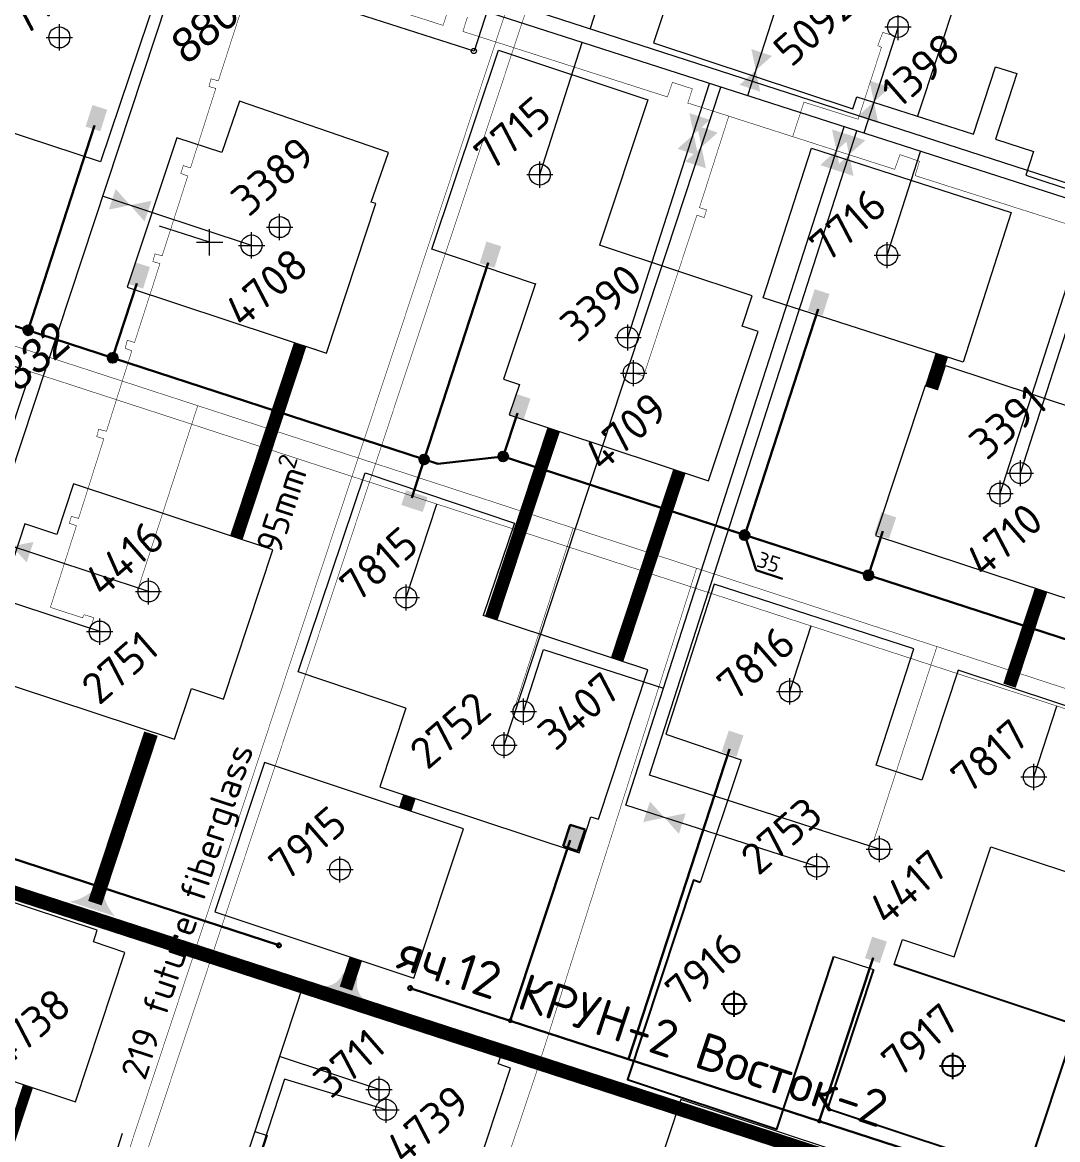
# Model space of a CAD drawing. Header units: millimetres. Extents: x 519 to 9564855, y -810 to 5021775.
# Drawn here: x 9540501.9 to 9540896.7, y 4997064 to 4997489.9 of the extents above; entities that cross this region are included whole.
import ezdxf

# ---------------------------------------------------------------- set-up
doc = ezdxf.new("R2010")
doc.units = ezdxf.units.MM
doc.header["$LTSCALE"] = 2
doc.header["$MEASUREMENT"] = 0
doc.header["$PDMODE"] = 2
doc.header["$PDSIZE"] = 5
for name, color, linetype, lineweight in [('200 скв. на 2010 год', 61, 'Continuous', 0), ('PPLINE_GAS', 4, 'GAS_LINE', 30), ('WELLS(drilled after 2000y)', 6, 'Continuous', 40), ('Электро', 1, 'Continuous', 30), ('Электроснаб', 1, 'Continuous', 18), ('Электроснабжене', 1, 'Continuous', 18)]:
    doc.layers.add(name, color=color, linetype=linetype, lineweight=lineweight)
for name, color, linetype in [('42 доп. скв. на 2009 год', 96, 'Continuous'), ('Existing roads', 41, 'Continuous'), ('FIBERGLASS', 212, 'Continuous'), ('new 100 wells', 131, 'Continuous'), ('OilColl&Flowlines', 3, 'Continuous'), ('Stage 11.Object 3.Color', 172, 'Continuous'), ('Stage 12 wells.Text&Frame', 52, 'Continuous'), ('Wels of 13phase', 200, 'Continuous'), ('Скважины  2018 года', 7, 'Continuous'), ('Скважины - Конфликты наземки', 92, 'Continuous'), ('Скважины 2017г', 221, 'Continuous'), ('Скважины 2019г.', 241, 'Continuous'), ('Скважины на 2015 год', 7, 'Continuous'), ('Скважины на 2016 год.', 40, 'Continuous'), ('Скважины на 2025 год _ОСМОТР', 5, 'Continuous')]:
    doc.layers.add(name, color=color, linetype=linetype)
doc.styles.add('92051501$0$STANDARD', font='simplex.shx')
doc.styles.add('Elect', font='isocpeur.ttf')
doc.styles.add('GeoApp', font='', dxfattribs={"height": 1})
doc.styles.get("Standard").update_dxf_attribs({"font": 'isocpeur.ttf', "width": 0.5})
doc.styles.get('GeoApp').set_extended_font_data('D431', italic=True)
doc.linetypes.add('GAS_LINE', pattern='A,0.5,-0.2,["G",92051501$0$STANDARD,S=0.1,R=0,X=-0.1,Y=-0.05],-0.05', length=0.75)

msp = doc.modelspace()

# ---------------------------------------------------------------- hatches: boundary and pattern name
at = {"layer": 'Existing roads', "lineweight": 0}
h = msp.add_hatch(color=256, dxfattribs=at)
h.paths.add_polyline_path([(9540531.13812, 4997159.28998), (9540532.72535, 4997158.69322, 0.155118741), (9540537.25801, 4997149.15621), (9540528.70241, 4997151.90935)])
h.paths.add_polyline_path([(9540529.61241, 4997159.86361), (9540531.13812, 4997159.28998), (9540528.70241, 4997151.90935), (9540519.90648, 4997154.73983, 0.161550784)])
msp.add_hatch(color=256, dxfattribs=at).paths.add_polyline_path([(9540634.56357, 4997116.24326, -0.406846034), (9540629.74207, 4997125.53929), (9540624.04127, 4997127.42559, -0.406846034), (9540614.62661, 4997122.84004)])
at = {"layer": 'Электро'}
for points in [[(9540525.99796, 4997450.20971), (9540531.63008, 4997448.41394), (9540534.24806, 4997456.6248), (9540528.61594, 4997458.42056)], [(9540676.25496, 4997398.14535), (9540681.88708, 4997396.34958), (9540684.50506, 4997404.56044), (9540678.87294, 4997406.3562)], [(9540542.29728, 4997390.24183), (9540547.9294, 4997388.44607), (9540550.54738, 4997396.65692), (9540544.91526, 4997398.45269)], [(9540801.41527, 4997380.00358), (9540807.04739, 4997378.20782), (9540809.66536, 4997386.41867), (9540804.03324, 4997388.21443)], [(9540687.35079, 4997340.17118), (9540692.96302, 4997338.31419), (9540695.67025, 4997346.49605), (9540690.05802, 4997348.35304)], [(9540654.57362, 4997303.2793), (9540656.4306, 4997308.89154), (9540648.24875, 4997311.59877), (9540646.39176, 4997305.98653)], [(9540826.77794, 4997294.9408), (9540832.39017, 4997293.08381), (9540835.0974, 4997301.26567), (9540829.48516, 4997303.12266)], [(9540768.56363, 4997211.80597), (9540774.17586, 4997209.94898), (9540776.88309, 4997218.13084), (9540771.27086, 4997219.98783)], [(9540708.31563, 4997175.64059), (9540713.92786, 4997173.7836), (9540716.63509, 4997181.96546), (9540711.02286, 4997183.82245)], [(9540823.23152, 4997133.20231), (9540828.84376, 4997131.34532), (9540831.55098, 4997139.52718), (9540825.93875, 4997141.38417)]]:
    msp.add_hatch(color=256, dxfattribs=at).paths.add_polyline_path(points)
h = msp.add_hatch(color=256, dxfattribs=at)
edge = h.paths.add_edge_path()
edge.add_arc((9540504.07919, 4997372.5572), 1.80448, 0, 360)
h = msp.add_hatch(color=256, dxfattribs=at)
edge = h.paths.add_edge_path()
edge.add_arc((9540536.3253, 4997362.04233), 1.80448, 0, 360)
h = msp.add_hatch(color=256, dxfattribs=at)
edge = h.paths.add_edge_path()
edge.add_arc((9540655.14524, 4997323.2973), 1.80448, 0, 360)
h = msp.add_hatch(color=256, dxfattribs=at)
edge = h.paths.add_edge_path()
edge.add_arc((9540685.28204, 4997324.40596), 1.80448, 0, 360)
h = msp.add_hatch(color=256, dxfattribs=at)
edge = h.paths.add_edge_path()
edge.add_arc((9540777.3049, 4997294.50592), 1.80448, 0, 360)
h = msp.add_hatch(color=256, dxfattribs=at)
edge = h.paths.add_edge_path()
edge.add_arc((9540824.58221, 4997279.14459), 1.80448, 0, 360)
at = {"layer": 'Электроснаб', "lineweight": 0}
for points in [[(9540525.99796, 4997450.20971), (9540531.63008, 4997448.41394), (9540534.24806, 4997456.6248), (9540528.61594, 4997458.42056)], [(9540676.25496, 4997398.14535), (9540681.88708, 4997396.34958), (9540684.50506, 4997404.56044), (9540678.87294, 4997406.3562)], [(9540542.29728, 4997390.24183), (9540547.9294, 4997388.44607), (9540550.54738, 4997396.65692), (9540544.91526, 4997398.45269)], [(9540801.41527, 4997380.00358), (9540807.04739, 4997378.20782), (9540809.66536, 4997386.41867), (9540804.03324, 4997388.21443)], [(9540687.35079, 4997340.17118), (9540692.96302, 4997338.31419), (9540695.67025, 4997346.49605), (9540690.05802, 4997348.35304)], [(9540654.57362, 4997303.2793), (9540656.4306, 4997308.89154), (9540648.24875, 4997311.59877), (9540646.39176, 4997305.98653)], [(9540826.77794, 4997294.9408), (9540832.39017, 4997293.08381), (9540835.0974, 4997301.26567), (9540829.48516, 4997303.12266)], [(9540768.56363, 4997211.80597), (9540774.17586, 4997209.94898), (9540776.88309, 4997218.13084), (9540771.27086, 4997219.98783)], [(9540708.31563, 4997175.64059), (9540713.92786, 4997173.7836), (9540716.63509, 4997181.96546), (9540711.02286, 4997183.82245)], [(9540823.23152, 4997133.20231), (9540828.84376, 4997131.34532), (9540831.55098, 4997139.52718), (9540825.93875, 4997141.38417)]]:
    msp.add_hatch(color=1, dxfattribs=at).paths.add_polyline_path(points)
h = msp.add_hatch(color=1, dxfattribs=at)
edge = h.paths.add_edge_path()
edge.add_arc((9540504.07919, 4997372.5572), 1.80448, 0, 360)
h = msp.add_hatch(color=1, dxfattribs=at)
edge = h.paths.add_edge_path()
edge.add_arc((9540536.3253, 4997362.04233), 1.80448, 0, 360)
h = msp.add_hatch(color=1, dxfattribs=at)
edge = h.paths.add_edge_path()
edge.add_arc((9540655.14524, 4997323.2973), 1.80448, 0, 360)
h = msp.add_hatch(color=1, dxfattribs=at)
edge = h.paths.add_edge_path()
edge.add_arc((9540685.28204, 4997324.40596), 1.80448, 0, 360)
h = msp.add_hatch(color=1, dxfattribs=at)
edge = h.paths.add_edge_path()
edge.add_arc((9540777.3049, 4997294.50592), 1.80448, 0, 360)
h = msp.add_hatch(color=1, dxfattribs=at)
edge = h.paths.add_edge_path()
edge.add_arc((9540824.58221, 4997279.14459), 1.80448, 0, 360)
at = {"layer": 'Электроснабжене', "lineweight": 0}
for points in [[(9540525.99796, 4997450.20971), (9540531.63008, 4997448.41394), (9540534.24806, 4997456.6248), (9540528.61594, 4997458.42056)], [(9540676.25496, 4997398.14535), (9540681.88708, 4997396.34958), (9540684.50506, 4997404.56044), (9540678.87294, 4997406.3562)], [(9540542.29728, 4997390.24183), (9540547.9294, 4997388.44607), (9540550.54738, 4997396.65692), (9540544.91526, 4997398.45269)], [(9540801.41527, 4997380.00358), (9540807.04739, 4997378.20782), (9540809.66536, 4997386.41867), (9540804.03324, 4997388.21443)], [(9540687.35079, 4997340.17118), (9540692.96302, 4997338.31419), (9540695.67025, 4997346.49605), (9540690.05802, 4997348.35304)], [(9540654.57362, 4997303.2793), (9540656.4306, 4997308.89154), (9540648.24875, 4997311.59877), (9540646.39176, 4997305.98653)], [(9540826.77794, 4997294.9408), (9540832.39017, 4997293.08381), (9540835.0974, 4997301.26567), (9540829.48516, 4997303.12266)], [(9540768.56363, 4997211.80597), (9540774.17586, 4997209.94898), (9540776.88309, 4997218.13084), (9540771.27086, 4997219.98783)], [(9540708.31563, 4997175.64059), (9540713.92786, 4997173.7836), (9540716.63509, 4997181.96546), (9540711.02286, 4997183.82245)], [(9540823.23152, 4997133.20231), (9540828.84376, 4997131.34532), (9540831.55098, 4997139.52718), (9540825.93875, 4997141.38417)]]:
    msp.add_hatch(color=1, dxfattribs=at).paths.add_polyline_path(points)
h = msp.add_hatch(color=1, dxfattribs=at)
edge = h.paths.add_edge_path()
edge.add_arc((9540504.07919, 4997372.5572), 1.80448, 0, 360)
h = msp.add_hatch(color=1, dxfattribs=at)
edge = h.paths.add_edge_path()
edge.add_arc((9540536.3253, 4997362.04233), 1.80448, 0, 360)
h = msp.add_hatch(color=1, dxfattribs=at)
edge = h.paths.add_edge_path()
edge.add_arc((9540655.14524, 4997323.2973), 1.80448, 0, 360)
h = msp.add_hatch(color=1, dxfattribs=at)
edge = h.paths.add_edge_path()
edge.add_arc((9540685.28204, 4997324.40596), 1.80448, 0, 360)
h = msp.add_hatch(color=1, dxfattribs=at)
edge = h.paths.add_edge_path()
edge.add_arc((9540777.3049, 4997294.50592), 1.80448, 0, 360)
h = msp.add_hatch(color=1, dxfattribs=at)
edge = h.paths.add_edge_path()
edge.add_arc((9540824.58221, 4997279.14459), 1.80448, 0, 360)

# ---------------------------------------------------------------- linework, layer by layer
at = {"layer": '200 скв. на 2010 год', "color": 0, "lineweight": 0}
msp.add_lwpolyline([(9540683.28804, 4997092.88746), (9540685.31798, 4997099.02241), (9540609.33745, 4997124.16299), (9540590.48202, 4997067.17759), (9540595.21196, 4997065.61254)], dxfattribs=at)
at = {"layer": '200 скв. на 2010 год', "color": 0, "linetype": 'ByBlock', "lineweight": 0}
msp.add_lwpolyline([(9540826.63192, 4997047.01118), (9540829.01798, 4997054.22241), (9540753.03745, 4997079.36299), (9540734.18202, 4997022.37759), (9540736.86809, 4997021.48882)], dxfattribs=at)
at = {"layer": '200 скв. на 2010 год', "color": 0, "lineweight": 0}
msp.add_circle((9540637.9, 4997083.1), 4, dxfattribs=at)
at = {"layer": '42 доп. скв. на 2009 год', "color": 0, "linetype": 'ByBlock', "lineweight": 0}
for points in [[(9540881.09786, 4997470.39093), (9540872.98723, 4997445.42898), (9540887.44479, 4997440.73144), (9540887.44479, 4997440.73144)], [(9540718.71012, 4997187.08083), (9540721.56255, 4997186.13701), (9540740.41798, 4997243.12241), (9540677.67171, 4997263.88401)], [(9540528.95884, 4997139.41256), (9540530.41798, 4997143.82241), (9540454.43745, 4997168.96299), (9540435.58202, 4997111.97759), (9540447.64116, 4997107.98744)]]:
    msp.add_lwpolyline(points, dxfattribs=at)
msp.add_circle((9540693, 4997227.2), 4, dxfattribs=at)
msp.add_point((9540693, 4997227.2), dxfattribs=at)
at = {"layer": 'Existing roads', "color": 3, "linetype": 'ByBlock', "lineweight": 0, "ltscale": 80}
for p, q in [((9540790, 4997497.8), (9540778.4707, 4997461.9817)), ((9540589.3, 4997404.9), (9540532.48627, 4997423.69625))]:
    msp.add_line(p, q, dxfattribs=at)
at = {"layer": 'Existing roads', "lineweight": 0, "flags": 128}
for points, const_width in [([(9540607.85496, 4997367.14834), (9540583.49566, 4997293.52905)], 5), ([(9540704.49025, 4997334.68297), (9540680.7294, 4997262.87228)], 5), ([(9540752.43368, 4997318.81935), (9540728.67283, 4997247.00867)], 5), ([(9540890.36147, 4997273.50574), (9540878.31494, 4997237.09838)], 5), ([(9540267.34375, 4997233.27584), (9541585.13687, 4996805.49896)], 5.4), ([(9540649.48554, 4997194.73747), (9540647.89221, 4997189.92204)], 5), ([(9540629.04426, 4997132.95927), (9540625.2855, 4997121.59946)], 5), ([(9540478.70573, 4997007.85587), (9540504.04347, 4997084.43229)], 4)]:
    msp.add_lwpolyline(points, dxfattribs=dict(at, const_width=const_width))
at = {"layer": 'Existing roads', "linetype": 'ByBlock', "lineweight": 0, "ltscale": 5, "const_width": 5}
msp.add_lwpolyline([(9540848.48951, 4997350.58474), (9540852.48318, 4997363.00318)], dxfattribs=at)
at = {"layer": 'Existing roads', "lineweight": 0, "const_width": 5.4}
msp.add_lwpolyline([(9540550.9285, 4997218.79386), (9540529.54922, 4997154.18083)], dxfattribs=at)
at = {"layer": 'Existing roads', "color": 0, "linetype": 'ByBlock', "lineweight": 0, "ltscale": 80}
msp.add_point((9540640.6, 4997075.4), dxfattribs=at)
at = {"layer": 'FIBERGLASS', "linetype": 'ByBlock', "lineweight": 0, "ltscale": 50, "const_width": 0.2}
for points in [[(9540466.98497, 4996831.68611), (9540917.31082, 4998192.11168), (9541034.93958, 4998152.76924)], [(9541022.7738, 4998152.93167), (9540923.79229, 4998185.64265), (9540472.0617, 4996826.86726)]]:
    msp.add_lwpolyline(points, dxfattribs=at)
at = {"layer": 'new 100 wells', "color": 0, "linetype": 'ByBlock', "lineweight": 0}
for points in [[(9540820.09563, 4997461.57034), (9540820.09563, 4997461.57034), (9540864.57175, 4997447.30763), (9540872.93386, 4997473.04357)], [(9540515.03909, 4997294.72569), (9540502.83745, 4997298.76299), (9540483.98202, 4997241.7776), (9540559.96254, 4997216.63702), (9540566.36091, 4997235.97431)]]:
    msp.add_lwpolyline(points, dxfattribs=at)
for centre in [(9540835.8, 4997488.2), (9540531.4, 4997257.7), (9540804.8, 4997168.1)]:
    msp.add_circle(centre, 4, dxfattribs=at)
msp.add_point((9540835.8, 4997488.2), dxfattribs=at)
at = {"layer": 'new 100 wells', "color": 0, "linetype": 'ByBlock', "lineweight": 0, "ltscale": 80}
for p in [(9540531.4, 4997257.7), (9540804.8, 4997168.1)]:
    msp.add_point(p, dxfattribs=at)
at = {"layer": 'OilColl&Flowlines', "linetype": 'ByBlock', "lineweight": 0}
for p, q in [((9540569.55752, 4997535.74333), (9541432.18776, 4997256.29675)), ((9541492.01427, 4997232.30414), (9540567.60901, 4997529.8545)), ((9540556.97488, 4997497.71577), (9540350.63338, 4996874.02589, 0)), ((9540685.6, 4997214.4), (9540768.24262, 4997465.27395)), ((9540732.04305, 4997191.47455), (9540815.2699, 4997450.13666)), ((9540531.4, 4997257.7), (9540482.87896, 4997273.7527)), ((9540804.8, 4997168.1), (9540732.04305, 4997191.47455))]:
    msp.add_line(p, q, dxfattribs=at)
at = {"layer": 'OilColl&Flowlines', "color": 3, "linetype": 'ByBlock', "lineweight": 0, "ltscale": 5}
for p, q in [((9540861.2, 4997508.4), (9540843.24157, 4997454.12556)), ((9540732.8, 4997369.8), (9540763.97374, 4997466.64803)), ((9540882.5, 4997318.1), (9540914.69868, 4997418.13223)), ((9540550, 4997273), (9540489.27644, 4997293.08978)), ((9540693, 4997227.2), (9540700.67752, 4997250.84098)), ((9540700.67752, 4997250.84098), (9540746.41009, 4997236.12612)), ((9540599.90974, 4997095.67029), (9540509.71509, 4996821.66145, 0.00005)), ((9540637.9, 4997083.1), (9540599.90974, 4997095.67029)), ((9540601.85644, 4997087.11906), (9540514.0111, 4996820.24734, 0.00005)), ((9540640.6, 4997075.4), (9540601.85644, 4997087.11906))]:
    msp.add_line(p, q, dxfattribs=at)
at = {"layer": 'OilColl&Flowlines', "color": 3, "lineweight": 0}
msp.add_line((9540835.8, 4997488.2), (9540822.77089, 4997447.72222), dxfattribs=at)
at = {"layer": 'OilColl&Flowlines', "lineweight": 0, "ltscale": 40}
for p, q in [((9540741.06014, 4997202.99891), (9540820.10828, 4997448.57927)), ((9540874.7, 4997310.3), (9540909.90593, 4997419.67493)), ((9540828.7, 4997174.8), (9540741.06014, 4997202.99891))]:
    msp.add_line(p, q, dxfattribs=at)
at = {"layer": 'OilColl&Flowlines', "color": 3, "linetype": 'ByBlock', "lineweight": 0, "ltscale": 80, "const_width": 0.2}
msp.add_lwpolyline([(9539539.87646, 4997670.99581), (9541231.90634, 4997120.08886)], dxfattribs=at)
at = {"layer": 'OilColl&Flowlines', "lineweight": 0}
for points in [[(9540787.75526, 4997477.13121), (9540781.57524, 4997471.62664), (9540779.89816, 4997479.73098)], [(9540783.25232, 4997463.5223), (9540775.39522, 4997466.12208), (9540781.57524, 4997471.62664)], [(9540832.78403, 4997465.1352), (9540826.604, 4997459.63063), (9540824.92692, 4997467.73497)], [(9540828.28109, 4997451.52629), (9540820.42398, 4997454.12607), (9540826.604, 4997459.63063)], [(9540764.08376, 4997452.73842), (9540757.90373, 4997447.23385), (9540756.22665, 4997455.33819)], [(9540767.06757, 4997447.91256), (9540760.88755, 4997442.408), (9540759.21047, 4997450.51234)], [(9540767.06757, 4997447.91256), (9540760.88755, 4997442.408), (9540759.21047, 4997450.51234)], [(9540759.58082, 4997439.12951), (9540751.72371, 4997441.72929), (9540757.90373, 4997447.23385)], [(9540818.50005, 4997446.53615), (9540812.32003, 4997441.03158), (9540810.64295, 4997449.13592)], [(9540818.50005, 4997446.53615), (9540812.32003, 4997441.03158), (9540810.64295, 4997449.13592)], [(9540823.33549, 4997444.9797), (9540817.15546, 4997439.47514), (9540815.47838, 4997447.57948)], [(9540762.56463, 4997434.30366), (9540754.70753, 4997436.90343), (9540760.88755, 4997442.408)], [(9540762.56463, 4997434.30366), (9540754.70753, 4997436.90343), (9540760.88755, 4997442.408)], [(9540813.99711, 4997432.92724), (9540806.14001, 4997435.52702), (9540812.32003, 4997441.03158)], [(9540813.99711, 4997432.92724), (9540806.14001, 4997435.52702), (9540812.32003, 4997441.03158)], [(9540818.83255, 4997431.3708), (9540810.97544, 4997433.97057), (9540817.15546, 4997439.47514)]]:
    msp.add_solid(points, dxfattribs=at)
at = {"layer": 'OilColl&Flowlines', "linetype": 'ByBlock', "lineweight": 0}
for points in [[(9540537.48836, 4997426.42095), (9540542.99292, 4997420.24093), (9540534.88858, 4997418.56384)], [(9540551.09726, 4997421.91801), (9540548.49749, 4997414.0609), (9540542.99292, 4997420.24093)], [(9540506.14352, 4997291.8885), (9540503.54374, 4997284.03139), (9540498.03917, 4997290.21141)], [(9540741.22874, 4997192.94821), (9540746.7333, 4997186.76818), (9540738.62896, 4997185.0911)], [(9540754.83764, 4997188.44527), (9540752.23787, 4997180.58816), (9540746.7333, 4997186.76818)]]:
    msp.add_solid(points, dxfattribs=at)
at = {"layer": 'PPLINE_GAS', "color": 4, "linetype": 'GAS_LINE', "lineweight": 0, "ltscale": 15}
for p, q in [((9539864.48, 4997739.61), (9540674.05, 4997479.03)), ((9540736.2, 4997670), (9540674.11813, 4997479.00807))]:
    msp.add_line(p, q, dxfattribs=at)
at = {"layer": 'PPLINE_GAS', "linetype": 'GAS_LINE', "lineweight": 0, "ltscale": 5}
msp.add_line((9540540, 4997066.4), (9540507.3, 4996965.8), dxfattribs=at)
at = {"layer": 'PPLINE_GAS', "color": 4, "linetype": 'GAS_LINE', "lineweight": 0, "ltscale": 80}
msp.add_circle((9540674.05, 4997479.03), 1, dxfattribs=at)
at = {"layer": 'Stage 11.Object 3.Color', "color": 0, "linetype": 'ByBlock', "lineweight": 0, "ltscale": 80}
msp.add_point((9540637.9, 4997083.1), dxfattribs=at)
at = {"layer": 'Stage 12 wells.Text&Frame', "color": 0, "linetype": 'ByBlock', "lineweight": 0}
for points in [[(9540753.61534, 4997515.42279), (9540742.58202, 4997482.07759), (9540818.56255, 4997456.93701), (9540820.05278, 4997461.58408)], [(9540577.92971, 4997440.27438), (9540560.73745, 4997445.96299), (9540541.88202, 4997388.97759), (9540617.86255, 4997363.83701), (9540636.71798, 4997420.82241), (9540634.92067, 4997421.41711)], [(9540691.42086, 4997351.87945), (9540687.58202, 4997340.27759), (9540763.56255, 4997315.13701), (9540782.41798, 4997372.12241), (9540776.37914, 4997374.12055)], [(9540850.84156, 4997349.80648), (9540846.13745, 4997351.36299), (9540827.28202, 4997294.37759), (9540903.26255, 4997269.23701), (9540912.60317, 4997297.98451)], [(9540566.36091, 4997235.97431), (9540578.56255, 4997231.93701), (9540597.41798, 4997288.92241), (9540521.43745, 4997314.06299), (9540515.03909, 4997294.72569)], [(9540844.8286, 4997201.05818), (9540827.46418, 4997206.82107)], [(9540837.49758, 4997140.2771), (9540857.26255, 4997133.73701), (9540871.14167, 4997175.68288)]]:
    msp.add_lwpolyline(points, dxfattribs=at)
at = {"layer": 'Stage 12 wells.Text&Frame', "color": 0, "lineweight": 0}
msp.add_lwpolyline([(9540595.21196, 4997065.61254), (9540593.18202, 4997059.47759), (9540669.16255, 4997034.33701), (9540688.01798, 4997091.32241), (9540683.28804, 4997092.88746)], dxfattribs=at)
at = {"layer": 'Stage 12 wells.Text&Frame', "color": 0, "linetype": 'ByBlock', "lineweight": 0}
for centre in [(9540589.3, 4997404.9), (9540735, 4997356.2), (9540874.7, 4997310.3), (9540550, 4997273), (9540828.7, 4997174.8)]:
    msp.add_circle(centre, 4, dxfattribs=at)
at = {"layer": 'Stage 12 wells.Text&Frame', "color": 0, "lineweight": 0}
msp.add_circle((9540640.6, 4997075.4), 4, dxfattribs=at)
at = {"layer": 'Stage 12 wells.Text&Frame', "color": 0, "linetype": 'ByBlock', "lineweight": 0}
for p in [(9540589.3, 4997404.9), (9540735, 4997356.2), (9540874.7, 4997310.3), (9540550, 4997273), (9540828.7, 4997174.8)]:
    msp.add_point(p, dxfattribs=at)
at = {"layer": 'WELLS(drilled after 2000y)', "color": 6, "linetype": 'ByBlock', "lineweight": 0, "ltscale": 50, "const_width": 0.2, "elevation": -24.66909}
for points in [[(9541565.48321, 4997096.91561), (9541525.49603, 4997108.79872), (9541502.75177, 4997039.54504), (9539622.71893, 4997652.00911)], [(9540758.98307, 4997281.84485), (9540697.74466, 4997089.15422), (9540663.56997, 4996987.52068), (9540651.67242, 4996991.49874)]]:
    msp.add_lwpolyline(points, dxfattribs=at)
at = {"layer": 'WELLS(drilled after 2000y)', "color": 6, "lineweight": 0, "const_width": 0.2}
for points in [[(9540664.107, 4997494.315), (9540662.35655, 4997488.78013), (9540593.67419, 4997510.67066)], [(9540527.539, 4997257.971), (9540529.162, 4997262.99), (9540525.411, 4997264.138), (9540524.857, 4997262.952), (9540512.576, 4997266.928), (9540522.52258, 4997298.07501), (9540519.792, 4997298.947), (9540520.575, 4997301.621), (9540523.335, 4997300.849), (9540532.94776, 4997331.17267), (9540530.23297, 4997332.03328), (9540531.013, 4997334.822), (9540533.97, 4997334.054), (9540543.637, 4997364.764), (9540541.105, 4997365.685), (9540541.894, 4997368.784), (9540544.67546, 4997367.88887), (9540554.362, 4997397.988), (9540551.64373, 4997398.73684), (9540552.457, 4997401.689), (9540555.194, 4997400.935), (9540564.983, 4997431.392), (9540562.28221, 4997432.32285), (9540563.29121, 4997435.32285), (9540566.01257, 4997434.45663), (9540575.657, 4997464.756), (9540573.03266, 4997465.47215), (9540573.833, 4997468.405), (9540576.64, 4997467.639), (9540588.184, 4997503.404)], [(9540920.62674, 4997406.5814), (9540842.331, 4997431.517), (9540843.97, 4997436.993), (9540836.526, 4997439.518), (9540834.565, 4997433.898), (9540755.649, 4997459.19), (9540757.38787, 4997464.61062), (9540749.796, 4997467.046), (9540747.863, 4997461.522), (9540669.886, 4997486.478), (9540671.61393, 4997491.94027)], [(9540795.63632, 4997446.37436), (9540799.93, 4997459.523), (9540820.599, 4997452.998), (9540829.496, 4997480.419), (9540828.085, 4997481.057), (9540829.998, 4997486.085), (9540834.473, 4997484.747)], [(9540735, 4997356.2), (9540738.80627, 4997355.23663), (9540759.119, 4997416.41), (9540761.88123, 4997415.52426), (9540762.81856, 4997418.44738), (9540760.09098, 4997419.32193), (9540771.258, 4997454.15)]]:
    msp.add_lwpolyline(points, dxfattribs=at)
at = {"layer": 'WELLS(drilled after 2000y)', "color": 0, "linetype": 'ByBlock', "lineweight": 0}
for points in [[(9540887.44479, 4997440.73144), (9540884.48723, 4997431.62899), (9540904.13902, 4997425.24373), (9540904.13902, 4997425.24373)], [(9540648.12849, 4997228.53808), (9540638.18202, 4997198.4776), (9540714.16254, 4997173.33702), (9540718.71012, 4997187.08083)]]:
    msp.add_lwpolyline(points, dxfattribs=at)
at = {"layer": 'WELLS(drilled after 2000y)', "color": 6, "linetype": 'ByBlock', "lineweight": 0, "ltscale": 50, "const_width": 0.2}
for points in [[(9540546.11215, 4997274.28626), (9540568.7623, 4997343.81366)], [(9540689.83174, 4997229.34861), (9540711.92752, 4997297.17428)], [(9540826.66234, 4997178.35216), (9540850.64913, 4997251.98252)], [(9540844.39692, 4996925.60877), (9540941.11419, 4997222.49417)]]:
    msp.add_lwpolyline(points, dxfattribs=at)
at = {"layer": 'WELLS(drilled after 2000y)', "color": 0, "linetype": 'ByBlock', "lineweight": 0}
msp.add_circle((9540685.6, 4997214.4), 4, dxfattribs=at)
at = {"layer": 'WELLS(drilled after 2000y)', "color": 0, "linetype": 'ByBlock', "lineweight": 0, "ltscale": 80}
msp.add_point((9540685.6, 4997214.4), dxfattribs=at)
at = {"layer": 'Wels of 13phase', "color": 0, "linetype": 'ByBlock', "lineweight": 0}
for points in [[(9540634.92067, 4997421.41711), (9540641.4579, 4997440.28626), (9540584.74141, 4997459.93573), (9540577.92971, 4997440.27438)], [(9540776.37914, 4997374.12055), (9540780.21798, 4997385.72241), (9540722.02908, 4997404.97606)], [(9540697.55038, 4997390.34412), (9540685.38202, 4997353.87759), (9540691.42086, 4997351.87945)], [(9540850.84156, 4997349.80648), (9540853.93745, 4997359.16299), (9540923.84173, 4997336.03293), (9540912.60317, 4997297.98451)], [(9540447.64116, 4997107.98744), (9540446.18202, 4997103.57759), (9540522.16255, 4997078.43701), (9540541.01798, 4997135.42241), (9540528.95884, 4997139.41256)]]:
    msp.add_lwpolyline(points, dxfattribs=at)
at = {"layer": 'Wels of 13phase', "color": 0, "lineweight": 0}
msp.add_lwpolyline([(9540613.05243, 4997365.42859), (9540615.25859, 4997364.66427), (9540615.26927, 4997364.69508)], dxfattribs=at)
at = {"layer": 'Wels of 13phase', "color": 0, "linetype": 'ByBlock', "lineweight": 0}
for centre in [(9540600, 4997411.9), (9540732.8, 4997369.8), (9540882.5, 4997318.1)]:
    msp.add_circle(centre, 4, dxfattribs=at)
for p in [(9540600, 4997411.9), (9540732.8, 4997369.8), (9540882.5, 4997318.1)]:
    msp.add_point(p, dxfattribs=at)
at = {"layer": 'Скважины  2018 года', "color": 3, "lineweight": 0, "ltscale": 50}
msp.add_line((9540887.6, 4997202.3), (9540896.39949, 4997229.32633), dxfattribs=at)
at = {"layer": 'Скважины  2018 года', "color": 0, "linetype": 'ByBlock', "lineweight": 0}
for points in [[(9540455.66839, 4997309.80586), (9540486.09433, 4997299.70813), (9540504.99344, 4997356.65392), (9540429.06571, 4997381.85274), (9540414.76086, 4997338.75012)], [(9540871.14167, 4997175.68288), (9540915.79433, 4997160.90813), (9540934.69344, 4997217.85392), (9540858.76571, 4997243.05274), (9540844.8286, 4997201.05818)]]:
    msp.add_lwpolyline(points, dxfattribs=at)
msp.add_circle((9540887.6, 4997202.3), 4, dxfattribs=at)
for p in [(9540794.5, 4997234.9), (9540623, 4997167)]:
    msp.add_point(p, dxfattribs=at)
at = {"layer": 'Скважины 2017г', "color": 3, "linetype": 'ByBlock', "lineweight": 0, "ltscale": 50}
for p, q in [((9540699.2, 4997431.9), (9540715.41582, 4997482.278)), ((9540648.3, 4997270.7), (9540659.9001, 4997306.32802))]:
    msp.add_line(p, q, dxfattribs=at)
at = {"layer": 'Скважины 2017г', "color": 3, "linetype": 'ByBlock', "lineweight": 0}
msp.add_line((9540794.5, 4997234.9), (9540802.62605, 4997259.85796), dxfattribs=at)
at = {"layer": 'Скважины 2017г', "color": 0, "linetype": 'ByBlock', "lineweight": 0}
for points in [[(9540486.31444, 4997490.07725), (9540500.29123, 4997531.68918), (9540557.19116, 4997512.57739), (9540531.70877, 4997436.71082), (9540493.78194, 4997449.26012)], [(9540697.59268, 4997390.09341), (9540658.05201, 4997403.46005), (9540683.41908, 4997479.36526), (9540740.34799, 4997460.33995), (9540722.02908, 4997404.97606)], [(9540648.12849, 4997228.53808), (9540607.09532, 4997242.34225), (9540632.61387, 4997318.19667), (9540689.50468, 4997299.05775), (9540677.67171, 4997263.88401)], [(9540827.46418, 4997206.82107), (9540841.78568, 4997251.15007), (9540765.65994, 4997275.74423), (9540747.21432, 4997218.64993), (9540775.96571, 4997208.85274)]]:
    msp.add_lwpolyline(points, dxfattribs=at)
for centre in [(9540516, 4997484.2), (9540699.2, 4997431.9), (9540648.3, 4997270.7), (9540794.5, 4997234.9)]:
    msp.add_circle(centre, 4, dxfattribs=at)
for p in [(9540516, 4997484.2), (9540699.2, 4997431.9), (9540648.3, 4997270.7)]:
    msp.add_point(p, dxfattribs=at)
at = {"layer": 'Скважины 2019г.', "color": 0, "linetype": 'ByBlock', "lineweight": 0}
for p, q in [((9540775.96571, 4997208.85274), (9540760.42241, 4997162.01849)), ((9540834.32942, 4997130.73097), (9540837.49758, 4997140.2771)), ((9540811.37606, 4997133.88278), (9540826.48061, 4997128.8699))]:
    msp.add_line(p, q, dxfattribs=at)
msp.add_lwpolyline([(9540575.2666, 4997150.80694), (9540651.19433, 4997125.60813), (9540670.09344, 4997182.55392), (9540594.16571, 4997207.75274)], close=True, dxfattribs=at)
msp.add_circle((9540623, 4997167), 4, dxfattribs=at)
msp.add_point((9540887.6, 4997202.3), dxfattribs=at)
at = {"layer": 'Скважины на 2015 год', "color": 3, "linetype": 'ByBlock', "lineweight": 0, "ltscale": 5}
for p, q in [((9540742.3, 4997561.4), (9540718.37177, 4997487.53538)), ((9540831.7, 4997401.2), (9540844.43058, 4997440.75033))]:
    msp.add_line(p, q, dxfattribs=at)
at = {"layer": 'Скважины на 2015 год', "color": 0, "linetype": 'ByBlock', "lineweight": 0}
msp.add_lwpolyline([(9540878.96813, 4997417.51215), (9540860.59912, 4997360.39316), (9540784.44046, 4997384.88517), (9540802.80947, 4997442.00416), (9540878.96813, 4997417.51215)], dxfattribs=at)
msp.add_circle((9540831.7, 4997401.2), 4, dxfattribs=at)
msp.add_point((9540831.7, 4997401.2), dxfattribs=at)
at = {"layer": 'Скважины на 2016 год.', "color": 0, "linetype": 'ByBlock', "lineweight": 0}
msp.add_lwpolyline([(9540872.93386, 4997473.04357), (9540872.93386, 4997473.04357), (9540881.09786, 4997470.39093), (9540881.09786, 4997470.39093)], dxfattribs=at)
at = {"layer": 'Скважины на 2025 год _ОСМОТР', "color": 1, "lineweight": 0}
msp.add_line((9540573.3, 4997406.1), (9540554.2, 4997412.2), dxfattribs=at)
at = {"layer": 'Скважины на 2025 год _ОСМОТР', "color": 0, "linetype": 'ByBlock', "lineweight": -2}
for points in [[(9540760.42241, 4997162.01849), (9540757.78608, 4997162.89344), (9540732.58726, 4997086.96571), (9540789.53306, 4997068.0666), (9540811.37606, 4997133.88278)], [(9540826.48061, 4997128.8699), (9540808.9166, 4997075.94694), (9540884.84433, 4997050.74813), (9540903.74344, 4997107.69392), (9540834.32942, 4997130.73097)]]:
    msp.add_lwpolyline(points, dxfattribs=at)
for centre in [(9540773.34, 4997115.8), (9540856.65, 4997092.14)]:
    msp.add_circle(centre, 4, dxfattribs=at)
at = {"layer": 'Скважины на 2025 год _ОСМОТР', "color": 1, "linetype": 'ByBlock', "lineweight": 0}
msp.add_point((9540573.3, 4997406.1), dxfattribs=at)
at = {"layer": 'Скважины на 2025 год _ОСМОТР', "color": 0, "linetype": 'ByBlock', "lineweight": -2}
for p in [(9540773.34, 4997115.8), (9540856.65, 4997092.14)]:
    msp.add_point(p, dxfattribs=at)
at = {"layer": 'Электро'}
for p, q in [((9539551.27997, 4997479.63209, 0), (9540599.69779, 4997138.1056, 0)), ((9540529.45324, 4997450.6505), (9540504.07919, 4997372.5572)), ((9540379.92488, 4997412.91589, 0), (9540660.38283, 4997321.58941, 0)), ((9540679.48941, 4997398.2303), (9540655.14249, 4997323.29819)), ((9540545.52934, 4997390.36924), (9540536.3253, 4997362.04233, 0)), ((9540805.33463, 4997380.54237), (9540777.37255, 4997294.48394)), ((9540685.28204, 4997324.40596, 0), (9540690.6424, 4997340.90346, 0)), ((9540655.14249, 4997323.29819), (9540650.38887, 4997308.66806)), ((9540660.38283, 4997321.58941, 0), (9540685.28204, 4997324.40596, 0)), ((9541485.17417, 4997064.50525, 0), (9540685.28204, 4997324.40596, 0)), ((9540685.28204, 4997324.40596, 0), (9540824.58221, 4997279.14459, 0)), ((9540777.37255, 4997294.48394), (9540781.66563, 4997281.13309)), ((9540824.58221, 4997279.14459, 0), (9540830.03511, 4997295.9269, 0)), ((9540781.66563, 4997281.13309), (9540791.74709, 4997277.85743)), ((9540710.84312, 4997184.05548, 0), (9540708.13589, 4997175.87362, 0)), ((9540716.45535, 4997182.19849, 0), (9540710.84312, 4997184.05548, 0)), ((9540713.74812, 4997174.01663, 0), (9540716.45535, 4997182.19849, 0)), ((9540708.13589, 4997175.87362, 0), (9540713.74812, 4997174.01663, 0)), ((9540826.32062, 4997133.29812, 0), (9540805.77309, 4997071.11122)), ((9540649.7823, 4997121.79244), (9540687.91936, 4997109.3692)), ((9540687.91936, 4997109.3692), (9541434.86198, 4996866.89523, 0))]:
    msp.add_line(p, q, dxfattribs=at)
at = {"layer": 'Электро', "ltscale": 0.5}
for p, q in [((9540771.48782, 4997212.89348), (9540733.08667, 4997094.7069)), ((9540687.91936, 4997109.3692), (9540710.77705, 4997178.23603, 0))]:
    msp.add_line(p, q, dxfattribs=at)
at = {"layer": 'Электро'}
for centre in [(9540504.07919, 4997372.5572), (9540536.3253, 4997362.04233, 0), (9540655.14524, 4997323.2973), (9540685.28204, 4997324.40596, 0), (9540777.3049, 4997294.50592), (9540824.58221, 4997279.14459, 0)]:
    msp.add_circle(centre, 1.80448, dxfattribs=at)
for centre, radius, start, end in [((9540599.69779, 4997138.1056, 0), 0.75, 162, 342), ((9540599.69779, 4997138.1056, 0), 0.75, 342, 162), ((9540649.7823, 4997121.79244), 0.75, 342.0000001, 162.0000001), ((9540649.7823, 4997121.79244), 0.75, 162.0000001, 342.0000001), ((9540687.91936, 4997109.3692), 0.5, 342.0000001, 162.0000001), ((9540687.92848, 4997109.39819), 0.5, 342.0000001, 162.0000001), ((9540687.91936, 4997109.3692), 0.5, 162.0000001, 342.0000001), ((9540687.92848, 4997109.39819), 0.5, 162.0000001, 342.0000001), ((9540805.77309, 4997071.11122), 0.5, 342, 162), ((9540805.78221, 4997071.1402), 0.5, 341.9999999, 161.9999999), ((9540805.77309, 4997071.11122), 0.5, 162, 342), ((9540805.78221, 4997071.1402), 0.5, 161.9999999, 341.9999999)]:
    msp.add_arc(centre, radius, start, end, dxfattribs=at)
at = {"layer": 'Электроснаб', "color": 1, "linetype": 'ByBlock', "lineweight": 0}
for p, q in [((9539551.27997, 4997479.63209, 0), (9540599.69779, 4997138.1056, 0)), ((9540687.91936, 4997109.3692), (9541434.86198, 4996866.89523, 0))]:
    msp.add_line(p, q, dxfattribs=at)
at = {"layer": 'Электроснаб', "color": 1, "lineweight": 0}
for p, q in [((9540529.45324, 4997450.6505), (9540504.07919, 4997372.5572)), ((9540379.92488, 4997412.91589, 0), (9540660.38283, 4997321.58941, 0)), ((9540679.48941, 4997398.2303), (9540655.14249, 4997323.29819)), ((9540545.52934, 4997390.36924), (9540536.3253, 4997362.04233, 0)), ((9540805.33463, 4997380.54237), (9540777.37255, 4997294.48394)), ((9540685.28204, 4997324.40596, 0), (9540690.6424, 4997340.90346, 0)), ((9540655.14249, 4997323.29819), (9540650.38887, 4997308.66806)), ((9540660.38283, 4997321.58941, 0), (9540685.28204, 4997324.40596, 0)), ((9541485.17417, 4997064.50525, 0), (9540685.28204, 4997324.40596, 0)), ((9540685.28204, 4997324.40596, 0), (9540824.58221, 4997279.14459, 0)), ((9540777.37255, 4997294.48394), (9540781.66563, 4997281.13309)), ((9540824.58221, 4997279.14459, 0), (9540830.03511, 4997295.9269, 0)), ((9540781.66563, 4997281.13309), (9540791.74709, 4997277.85743)), ((9540710.84312, 4997184.05548, 0), (9540708.13589, 4997175.87362, 0)), ((9540716.45535, 4997182.19849, 0), (9540710.84312, 4997184.05548, 0)), ((9540713.74812, 4997174.01663, 0), (9540716.45535, 4997182.19849, 0)), ((9540708.13589, 4997175.87362, 0), (9540713.74812, 4997174.01663, 0)), ((9540826.32062, 4997133.29812, 0), (9540805.77309, 4997071.11122)), ((9540649.7823, 4997121.79244), (9540687.91936, 4997109.3692))]:
    msp.add_line(p, q, dxfattribs=at)
at = {"layer": 'Электроснаб', "color": 1, "lineweight": 0, "ltscale": 0.5}
for p, q in [((9540771.48782, 4997212.89348), (9540733.08667, 4997094.7069)), ((9540687.91936, 4997109.3692), (9540710.77705, 4997178.23603, 0))]:
    msp.add_line(p, q, dxfattribs=at)
at = {"layer": 'Электроснаб', "color": 1, "lineweight": 0}
for centre in [(9540504.07919, 4997372.5572), (9540536.3253, 4997362.04233, 0), (9540655.14524, 4997323.2973), (9540685.28204, 4997324.40596, 0), (9540777.3049, 4997294.50592), (9540824.58221, 4997279.14459, 0)]:
    msp.add_circle(centre, 1.80448, dxfattribs=at)
for centre, radius, start, end in [((9540599.69779, 4997138.1056, 0), 0.75, 162, 342), ((9540599.69779, 4997138.1056, 0), 0.75, 342, 162), ((9540649.7823, 4997121.79244), 0.75, 342.0000001, 162.0000001), ((9540649.7823, 4997121.79244), 0.75, 162.0000001, 342.0000001), ((9540687.91936, 4997109.3692), 0.5, 342.0000001, 162.0000001), ((9540687.92848, 4997109.39819), 0.5, 342.0000001, 162.0000001), ((9540687.91936, 4997109.3692), 0.5, 162.0000001, 342.0000001), ((9540687.92848, 4997109.39819), 0.5, 162.0000001, 342.0000001), ((9540805.77309, 4997071.11122), 0.5, 342, 162), ((9540805.78221, 4997071.1402), 0.5, 341.9999999, 161.9999999), ((9540805.77309, 4997071.11122), 0.5, 162, 342), ((9540805.78221, 4997071.1402), 0.5, 161.9999999, 341.9999999)]:
    msp.add_arc(centre, radius, start, end, dxfattribs=at)
at = {"layer": 'Электроснабжене', "color": 1, "linetype": 'ByBlock', "lineweight": 0}
for p, q in [((9539551.27997, 4997479.63209, 0), (9540599.69779, 4997138.1056, 0)), ((9540687.91936, 4997109.3692), (9541434.86198, 4996866.89523, 0))]:
    msp.add_line(p, q, dxfattribs=at)
at = {"layer": 'Электроснабжене', "color": 1, "lineweight": 0}
for p, q in [((9540529.45324, 4997450.6505), (9540504.07919, 4997372.5572)), ((9540379.92488, 4997412.91589, 0), (9540660.38283, 4997321.58941, 0)), ((9540679.48941, 4997398.2303), (9540655.14249, 4997323.29819)), ((9540545.52934, 4997390.36924), (9540536.3253, 4997362.04233, 0)), ((9540805.33463, 4997380.54237), (9540777.37255, 4997294.48394)), ((9540685.28204, 4997324.40596, 0), (9540690.6424, 4997340.90346, 0)), ((9540655.14249, 4997323.29819), (9540650.38887, 4997308.66806)), ((9540660.38283, 4997321.58941, 0), (9540685.28204, 4997324.40596, 0)), ((9541485.17417, 4997064.50525, 0), (9540685.28204, 4997324.40596, 0)), ((9540685.28204, 4997324.40596, 0), (9540824.58221, 4997279.14459, 0)), ((9540777.37255, 4997294.48394), (9540781.66563, 4997281.13309)), ((9540824.58221, 4997279.14459, 0), (9540830.03511, 4997295.9269, 0)), ((9540781.66563, 4997281.13309), (9540791.74709, 4997277.85743)), ((9540710.84312, 4997184.05548, 0), (9540708.13589, 4997175.87362, 0)), ((9540716.45535, 4997182.19849, 0), (9540710.84312, 4997184.05548, 0)), ((9540713.74812, 4997174.01663, 0), (9540716.45535, 4997182.19849, 0)), ((9540708.13589, 4997175.87362, 0), (9540713.74812, 4997174.01663, 0)), ((9540826.32062, 4997133.29812, 0), (9540805.77309, 4997071.11122)), ((9540649.7823, 4997121.79244), (9540687.91936, 4997109.3692))]:
    msp.add_line(p, q, dxfattribs=at)
at = {"layer": 'Электроснабжене', "color": 1, "lineweight": 0, "ltscale": 0.5}
for p, q in [((9540771.48782, 4997212.89348), (9540733.08667, 4997094.7069)), ((9540687.91936, 4997109.3692), (9540710.77705, 4997178.23603, 0))]:
    msp.add_line(p, q, dxfattribs=at)
at = {"layer": 'Электроснабжене', "color": 1, "lineweight": 0}
for centre in [(9540504.07919, 4997372.5572), (9540536.3253, 4997362.04233, 0), (9540655.14524, 4997323.2973), (9540685.28204, 4997324.40596, 0), (9540777.3049, 4997294.50592), (9540824.58221, 4997279.14459, 0)]:
    msp.add_circle(centre, 1.80448, dxfattribs=at)
for centre, radius, start, end in [((9540599.69779, 4997138.1056, 0), 0.75, 162, 342), ((9540599.69779, 4997138.1056, 0), 0.75, 342, 162), ((9540649.7823, 4997121.79244), 0.75, 342.0000001, 162.0000001), ((9540649.7823, 4997121.79244), 0.75, 162.0000001, 342.0000001), ((9540687.91936, 4997109.3692), 0.5, 342.0000001, 162.0000001), ((9540687.92848, 4997109.39819), 0.5, 342.0000001, 162.0000001), ((9540687.91936, 4997109.3692), 0.5, 162.0000001, 342.0000001), ((9540687.92848, 4997109.39819), 0.5, 162.0000001, 342.0000001), ((9540805.77309, 4997071.11122), 0.5, 342, 162), ((9540805.78221, 4997071.1402), 0.5, 341.9999999, 161.9999999), ((9540805.77309, 4997071.11122), 0.5, 162, 342), ((9540805.78221, 4997071.1402), 0.5, 161.9999999, 341.9999999)]:
    msp.add_arc(centre, radius, start, end, dxfattribs=at)

# ---------------------------------------------------------------- texts
at = {"layer": '200 скв. на 2010 год', "color": 0, "lineweight": 0, "style": 'Elect'}
msp.add_text('3711', height=12, rotation=41, dxfattribs=at).set_placement((9540619.5157, 4997079.21681))
at = {"layer": '42 доп. скв. на 2009 год', "color": 0, "linetype": 'ByBlock', "lineweight": 0, "style": 'Elect'}
msp.add_text('3407', height=12, rotation=41, dxfattribs=at).set_placement((9540705.14944, 4997211.77449))
at = {"layer": 'new 100 wells', "color": 0, "linetype": 'ByBlock', "lineweight": 0, "style": 'Elect'}
for s, p in [('1398', (9540836.16078, 4997456.63676)), ('2751', (9540531.13412, 4997229.26179)), ('2753', (9540782.53571, 4997164.28519))]:
    msp.add_text(s, height=12, rotation=41, dxfattribs=at).set_placement(p)
at = {"layer": 'OilColl&Flowlines', "color": 7, "lineweight": 0, "style": 'Elect'}
msp.add_text('219 future fiberglass', height=10, rotation=71.8429888, dxfattribs=at).set_placement((9540548.682, 4997086.19162))
at = {"layer": 'Stage 12 wells.Text&Frame', "color": 0, "linetype": 'ByBlock', "lineweight": 0, "style": 'Elect'}
for s, p in [('5092', (9540795.04373, 4997472.44794)), ('4708', (9540585.75989, 4997372.96754)), ('4709', (9540722.84916, 4997318.1911)), ('4710', (9540868.2693, 4997277.82018)), ('4416', (9540532.38634, 4997270.31147)), ('4417', (9540831.35902, 4997145.14755))]:
    msp.add_text(s, height=12, rotation=41, dxfattribs=at).set_placement(p)
at = {"layer": 'Stage 12 wells.Text&Frame', "color": 0, "lineweight": 0, "style": 'Elect'}
msp.add_text('4739', height=12, rotation=41, dxfattribs=at).set_placement((9540647.27719, 4997054.01226))
at = {"layer": 'WELLS(drilled after 2000y)', "color": 0, "linetype": 'ByBlock', "lineweight": 0, "style": 'Elect'}
msp.add_text('2752', height=12, rotation=41, dxfattribs=at).set_placement((9540656.30785, 4997204.62378))
at = {"layer": 'Wels of 13phase', "color": 0, "linetype": 'ByBlock', "lineweight": 0, "style": 'Elect'}
for s, p in [('3389', (9540588.17769, 4997415.36758)), ('3390', (9540713.63177, 4997367.45338)), ('3391', (9540869.62246, 4997322.56768)), ('4738', (9540495.17568, 4997090.74511))]:
    msp.add_text(s, height=12, rotation=41, dxfattribs=at).set_placement(p)
at = {"layer": 'Скважины  2018 года', "color": 0, "linetype": 'ByBlock', "lineweight": 0, "style": 'Elect'}
msp.add_text('7817', height=12, rotation=41, dxfattribs=at).set_placement((9540862.60487, 4997195.303))
at = {"layer": 'Скважины - Конфликты наземки', "lineweight": 35, "style": 'GeoApp'}
for s, p in [('8807', (9540564.91816, 4997473.66344, 47.36082)), ('8832', (9540493.31816, 4997342.76344, 47.36082))]:
    msp.add_text(s, height=12.5, rotation=40.8868203, dxfattribs=at).set_placement(p)
at = {"layer": 'Скважины 2017г', "color": 0, "linetype": 'ByBlock', "lineweight": 0, "style": 'Elect'}
for s, p in [('7714', (9540502.83855, 4997484.18271)), ('7715', (9540680.74921, 4997432.81821)), ('7815', (9540629.5597, 4997268.32801)), ('7816', (9540773.41266, 4997230.58281))]:
    msp.add_text(s, height=12, rotation=41, dxfattribs=at).set_placement(p)
at = {"layer": 'Скважины 2019г.', "color": 0, "linetype": 'ByBlock', "lineweight": 0, "style": 'Elect'}
msp.add_text('7915', height=12, rotation=41, dxfattribs=at).set_placement((9540602.46836, 4997161.98266))
at = {"layer": 'Скважины на 2015 год', "color": 0, "linetype": 'ByBlock', "lineweight": 0, "style": 'Elect'}
msp.add_text('7716', height=12, rotation=41, dxfattribs=at).set_placement((9540808.73865, 4997397.88647))
at = {"layer": 'Скважины на 2025 год _ОСМОТР', "color": 0, "linetype": 'ByBlock', "lineweight": -2, "style": 'Elect'}
for s, p in [('7916', (9540753.69788, 4997113.98379)), ('7917', (9540836.11836, 4997087.12266))]:
    msp.add_text(s, height=12, rotation=41, dxfattribs=at).set_placement(p)
at = {"layer": 'Электро'}
for s, height, rotation, p in [('2', 7, 71.970084, (9540605.5978, 4997319.20913)), ('95mm', 10, 71.970084, (9540600.19198, 4997286.75246, 0)), ('95mm', 10, 71.970084, (9540600.19198, 4997286.75246)), ('яч.12 КРУН-2 Восток-2', 14, 341.691556, (9540643.88141, 4997129.58754, 0))]:
    msp.add_text(s, height=height, rotation=rotation, dxfattribs=at).set_placement(p)
at = {"layer": 'Электро', "ltscale": 0.5}
msp.add_text('35', height=6, rotation=342, dxfattribs=at).set_placement((9540781.47817, 4997282.64078))
at = {"layer": 'Электроснаб', "color": 1, "lineweight": 0}
for s, height, rotation, p in [('2', 7, 71.970084, (9540605.5978, 4997319.20913)), ('95mm', 10, 71.970084, (9540600.19198, 4997286.75246, 0)), ('95mm', 10, 71.970084, (9540600.19198, 4997286.75246)), ('яч.12 КРУН-2 Восток-2', 14, 341.691556, (9540643.88141, 4997129.58754, 0))]:
    msp.add_text(s, height=height, rotation=rotation, dxfattribs=at).set_placement(p)
at = {"layer": 'Электроснаб', "color": 1, "lineweight": 0, "ltscale": 0.5}
msp.add_text('35', height=6, rotation=342, dxfattribs=at).set_placement((9540781.47817, 4997282.64078))
at = {"layer": 'Электроснабжене', "color": 1, "lineweight": 0}
for s, height, rotation, p in [('2', 7, 71.970084, (9540605.5978, 4997319.20913)), ('95mm', 10, 71.970084, (9540600.19198, 4997286.75246, 0)), ('95mm', 10, 71.970084, (9540600.19198, 4997286.75246)), ('яч.12 КРУН-2 Восток-2', 14, 341.691556, (9540643.88141, 4997129.58754, 0))]:
    msp.add_text(s, height=height, rotation=rotation, dxfattribs=at).set_placement(p)
at = {"layer": 'Электроснабжене', "color": 1, "lineweight": 0, "ltscale": 0.5}
msp.add_text('35', height=6, rotation=342, dxfattribs=at).set_placement((9540781.47817, 4997282.64078))

doc.saveas('drawing.dxf')
